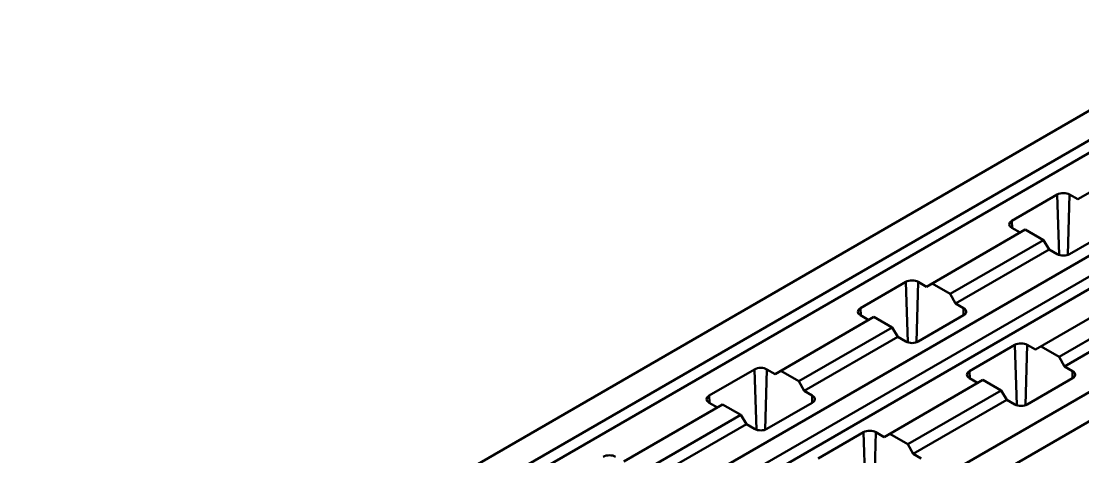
# Model space of a CAD drawing. Header units: millimetres. Extents: x 0 to 1485, y 0 to 1050.
# Drawn here: x 1145.4 to 1352.1, y 369.4 to 454.2 of the extents above; entities that cross this region are included whole.
import ezdxf

# ---------------------------------------------------------------- set-up
doc = ezdxf.new("R2010")
doc.units = ezdxf.units.MM
doc.header["$LTSCALE"] = 2.5
doc.layers.add('Sichtbar (ISO)', color=7, linetype='Continuous', lineweight=50)
doc.layers.add('Sichtbar schmal (ISO)', color=7, linetype='Continuous', lineweight=50)

msp = doc.modelspace()

# ---------------------------------------------------------------- linework, layer by layer
at = {"layer": 'Sichtbar (ISO)'}
for p, q in [((1397.715, 454.175), (1044.162, 250.051)), ((1416.1, 444.785), (1061.486, 240.049)), ((1066.082, 238.62), (1419.636, 442.744)), ((1067.143, 236.783), (1420.696, 440.907)), ((1038.151, 254.746), (1356.35, 438.458)), ((1043.101, 251.888), (1361.299, 435.6)), ((1439.081, 431.517), (1084.467, 226.781)), ((1351.127, 419.521), (1370.374, 430.633)), ((1338.296, 415.336), (1347.135, 420.439)), ((1349.536, 420.439), (1351.127, 419.521)), ((1321.664, 402.51), (1340.911, 413.622)), ((1339.887, 413.032), (1338.296, 413.95)), ((1344.447, 411.581), (1340.911, 413.622)), ((1358.375, 413.95), (1349.536, 408.847)), ((1326.298, 401.103), (1344.447, 411.581)), ((1345.544, 409.766), (1344.447, 411.581)), ((1345.544, 409.766), (1327.321, 399.244)), ((1347.135, 408.847), (1345.544, 409.766)), ((1090.477, 224.535), (1408.675, 408.247)), ((1308.834, 398.326), (1317.672, 403.429)), ((1320.073, 403.429), (1321.664, 402.51)), ((1322.762, 403.144), (1326.298, 401.103)), ((1326.298, 401.103), (1327.321, 399.244)), ((1342.877, 390.263), (1362.124, 401.375)), ((1327.321, 399.244), (1328.912, 398.326)), ((1347.511, 388.855), (1365.66, 399.334)), ((1310.425, 396.021), (1308.834, 396.94)), ((1328.912, 396.94), (1320.073, 391.837)), ((1348.534, 386.997), (1366.757, 397.518)), ((1292.201, 385.5), (1311.448, 396.612)), ((1314.984, 394.571), (1311.448, 396.612)), ((1296.835, 384.093), (1314.984, 394.571)), ((1316.081, 392.755), (1297.858, 382.234)), ((1316.081, 392.755), (1314.984, 394.571)), ((1317.672, 391.837), (1316.081, 392.755)), ((1330.047, 386.078), (1338.886, 391.181)), ((1341.286, 391.181), (1342.877, 390.263)), ((1343.975, 390.897), (1347.511, 388.855)), ((1347.511, 388.855), (1348.534, 386.997)), ((1348.534, 386.997), (1350.125, 386.078)), ((1279.371, 381.315), (1288.21, 386.419)), ((1290.61, 386.419), (1292.201, 385.5)), ((1293.299, 386.134), (1296.835, 384.093)), ((1331.638, 383.774), (1330.047, 384.692)), ((1350.125, 384.692), (1341.286, 379.589)), ((1296.835, 384.093), (1297.858, 382.234)), ((1313.415, 373.253), (1332.661, 384.365)), ((1336.197, 382.323), (1332.661, 384.365)), ((1297.858, 382.234), (1299.449, 381.315)), ((1318.048, 371.845), (1336.197, 382.323)), ((1319.072, 369.987), (1337.295, 380.508)), ((1337.295, 380.508), (1336.197, 382.323)), ((1338.886, 379.589), (1337.295, 380.508)), ((1262.739, 368.49), (1281.985, 379.602)), ((1280.962, 379.011), (1279.371, 379.929)), ((1285.521, 377.561), (1281.985, 379.602)), ((1299.449, 379.929), (1290.61, 374.826)), ((1267.372, 367.082), (1285.521, 377.561)), ((1286.619, 375.745), (1285.521, 377.561)), ((1286.619, 375.745), (1268.396, 365.224)), ((1288.21, 374.826), (1286.619, 375.745)), ((1300.584, 369.068), (1309.423, 374.171)), ((1311.824, 374.171), (1313.415, 373.253)), ((1314.512, 373.886), (1318.048, 371.845)), ((1318.048, 371.845), (1319.072, 369.987)), ((1319.072, 369.987), (1320.663, 369.068))]:
    msp.add_line(p, q, dxfattribs=at)
for centre, major_axis, start_param, end_param in [((1348.336, 419.746), (1.698, 0), 0.7853982, 2.3561945), ((1339.497, 414.643), (-1.698, 0), 5.4977871, 7.0685835), ((1348.336, 409.54), (-1.698, 0), 0.7853982, 2.3561945), ((1318.873, 402.736), (1.698, 0), 0.7853982, 2.3561945), ((1310.034, 397.633), (-1.698, 0), 5.4977871, 7.0685835), ((1327.712, 397.633), (1.698, 0), 5.4977871, 7.0685835), ((1318.873, 392.53), (-1.698, 0), 0.7853982, 2.3561945), ((1340.086, 390.488), (1.698, 0), 0.7853982, 2.3561945), ((1289.41, 385.726), (1.698, 0), 0.7853982, 2.3561945), ((1331.247, 385.385), (-1.698, 0), 5.4977871, 7.0685835), ((1348.925, 385.385), (1.698, 0), 5.4977871, 7.0685835), ((1280.571, 380.622), (-1.698, 0), 5.4977871, 7.0685835), ((1298.249, 380.622), (1.698, 0), 5.4977871, 7.0685835), ((1340.086, 380.282), (-1.698, 0), 0.7853982, 2.3561945), ((1289.41, 375.519), (-1.698, 0), 0.7853982, 2.3561945), ((1310.623, 373.478), (1.698, 0), 0.7853982, 2.3561945), ((1259.947, 368.715), (1.698, 0), 0.7853982, 2.3561945)]:
    msp.add_ellipse(centre, major_axis=major_axis, ratio=0.5773503, start_param=start_param, end_param=end_param, dxfattribs=at)
at = {"layer": 'Sichtbar schmal (ISO)'}
for p, q in [((1347.135, 420.439), (1347.484, 408.692)), ((1349.536, 420.439), (1349.187, 408.692)), ((1338.296, 415.336), (1338.338, 413.926)), ((1317.672, 403.429), (1318.022, 391.682)), ((1320.073, 403.429), (1319.724, 391.682)), ((1308.834, 398.326), (1308.876, 396.916)), ((1328.912, 398.326), (1328.87, 396.916)), ((1338.886, 391.181), (1339.235, 379.434)), ((1341.286, 391.181), (1340.937, 379.434)), ((1288.21, 386.419), (1288.559, 374.671)), ((1290.61, 386.419), (1290.261, 374.671)), ((1330.047, 386.078), (1330.089, 384.668)), ((1350.125, 386.078), (1350.083, 384.668)), ((1279.371, 381.315), (1279.413, 379.905)), ((1299.449, 381.315), (1299.407, 379.905)), ((1309.423, 374.171), (1309.772, 362.424)), ((1311.824, 374.171), (1311.475, 362.424))]:
    msp.add_line(p, q, dxfattribs=at)

doc.saveas('drawing.dxf')
